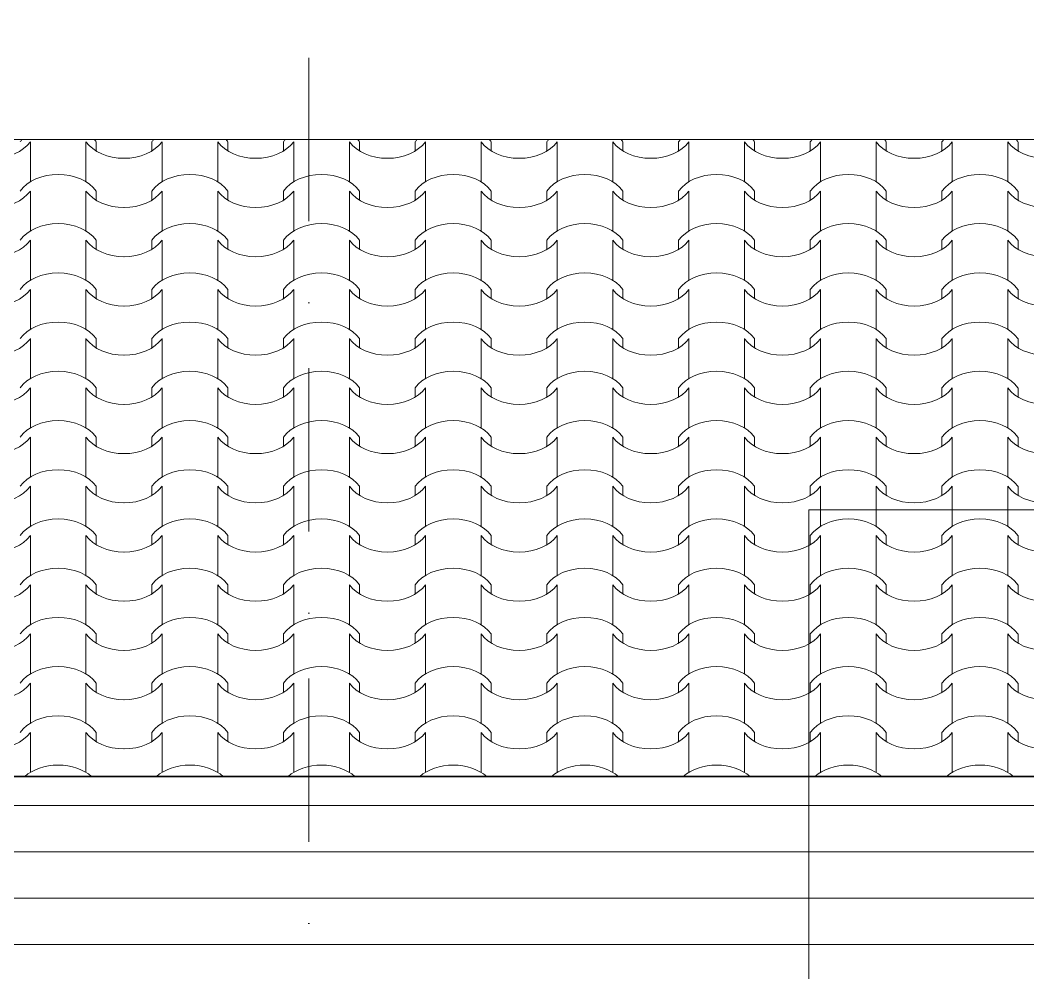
# Model space of a CAD drawing. Header units: millimetres. Extents: x -6000 to 12300, y -11438 to 14364.
# Drawn here: x 3396 to 5573, y 2239 to 4297 of the extents above; entities that cross this region are included whole.
import ezdxf

# ---------------------------------------------------------------- set-up
doc = ezdxf.new("R2010")
doc.units = ezdxf.units.MM
doc.header["$MEASUREMENT"] = 0
doc.linetypes.add('Dot & Dashed', pattern=[670.277762, 352.777767, -176.388884, 0, -141.111112])
for name, color, linetype in [('Marker - Section', 7, 'Continuous'), ('Shell - Roof', 7, 'Continuous'), ('Structural - Bearing', 7, 'Continuous')]:
    doc.layers.add(name, color=color, linetype=linetype)
for name, color, linetype, lineweight, true_color in [('Marker - Section_Pen_No__85', 7, 'Continuous', 20, 0x80c2ff), ('Shell - Roof_Pen_No__172', 7, 'Continuous', 13, 0xbf8080), ('Shell - Roof_Pen_No__92', 7, 'Continuous', 13, 0xbf8080), ('Structural - Bearing_Pen_No__89', 7, 'Continuous', 20, 0x71cebe)]:
    doc.layers.add(name, color=color, linetype=linetype, lineweight=lineweight, true_color=true_color)
doc.layers.add('Shell - Roof_Pen_No__32', color=15, linetype='Continuous', lineweight=35)

# ---------------------------------------------------------------- blocks, each defined once
blk = doc.blocks.new('Slab_1_5', base_point=(5100, -111.4))
at = {"layer": 'Structural - Bearing_Pen_No__89', "linetype": 'Continuous', "flags": 128}
blk.add_lwpolyline([(5100, -111.4), (5100, 3238.6), (11500, 3238.6), (11500, -3761.4), (2000, -3761.4), (2000, -111.4)], close=True, dxfattribs=at)
blk = doc.blocks.new('*X6')
at = {"layer": 'Shell - Roof_Pen_No__92', "linetype": 'Continuous'}
for p, q in [((3418.4, 3990.8), (3418.4, 4033.9)), ((3538.6, 3990.8), (3538.6, 4033.9)), ((3560.6, 4014.1), (3560.6, 4033.9)), ((3680.8, 4014.1), (3680.8, 4033.9)), ((3702.8, 3990.8), (3702.8, 4033.9)), ((3823.1, 3990.8), (3823.1, 4033.9)), ((3845.1, 4014.1), (3845.1, 4033.9)), ((3965.3, 4014.1), (3965.3, 4033.9)), ((3987.3, 3990.8), (3987.3, 4033.9)), ((4107.6, 3990.8), (4107.6, 4033.9)), ((4129.6, 4014.1), (4129.6, 4033.9)), ((4249.8, 4014.1), (4249.8, 4033.9)), ((4271.8, 3990.8), (4271.8, 4033.9)), ((4392, 3990.8), (4392, 4033.9)), ((4414, 4014.1), (4414, 4033.9)), ((4534.3, 4014.1), (4534.3, 4033.9)), ((4556.3, 3990.8), (4556.3, 4033.9)), ((4676.5, 3990.8), (4676.5, 4033.9)), ((4698.5, 4014.1), (4698.5, 4033.9)), ((4818.8, 4014.1), (4818.8, 4033.9)), ((4840.8, 3990.8), (4840.8, 4033.9)), ((4961, 3990.8), (4961, 4033.9)), ((4983, 4014.1), (4983, 4033.9)), ((5103.2, 4014.1), (5103.2, 4033.9)), ((5125.2, 3990.8), (5125.2, 4033.9)), ((5245.5, 3990.8), (5245.5, 4033.9)), ((5267.5, 4014.1), (5267.5, 4033.9)), ((5387.7, 4014.1), (5387.7, 4033.9)), ((5409.7, 3990.8), (5409.7, 4033.9)), ((5530, 3990.8), (5530, 4033.9)), ((5552, 4014.1), (5552, 4033.9)), ((3418.4, 3947.7), (3418.4, 3990.8)), ((3538.6, 3947.7), (3538.6, 3990.8)), ((3702.8, 3947.7), (3702.8, 3990.8)), ((3823.1, 3947.7), (3823.1, 3990.8)), ((3987.3, 3947.7), (3987.3, 3990.8)), ((4107.6, 3947.7), (4107.6, 3990.8)), ((4271.8, 3947.7), (4271.8, 3990.8)), ((4392, 3947.7), (4392, 3990.8)), ((4556.3, 3947.7), (4556.3, 3990.8)), ((4676.5, 3947.7), (4676.5, 3990.8)), ((4840.8, 3947.7), (4840.8, 3990.8)), ((4961, 3947.7), (4961, 3990.8)), ((5125.2, 3947.7), (5125.2, 3990.8)), ((5245.5, 3947.7), (5245.5, 3990.8)), ((5409.7, 3947.7), (5409.7, 3990.8)), ((5530, 3947.7), (5530, 3990.8)), ((3418.4, 3884.5), (3418.4, 3927.6)), ((3538.6, 3884.5), (3538.6, 3927.6)), ((3560.6, 3907.8), (3560.6, 3927.6)), ((3680.8, 3907.8), (3680.8, 3927.6)), ((3702.8, 3884.5), (3702.8, 3927.6)), ((3823.1, 3884.5), (3823.1, 3927.6)), ((3845.1, 3907.8), (3845.1, 3927.6)), ((3965.3, 3907.8), (3965.3, 3927.6)), ((3987.3, 3884.5), (3987.3, 3927.6)), ((4107.6, 3884.5), (4107.6, 3927.6)), ((4129.6, 3907.8), (4129.6, 3927.6)), ((4249.8, 3907.8), (4249.8, 3927.6)), ((4271.8, 3884.5), (4271.8, 3927.6)), ((4392, 3884.5), (4392, 3927.6)), ((4414, 3907.8), (4414, 3927.6)), ((4534.3, 3907.8), (4534.3, 3927.6)), ((4556.3, 3884.5), (4556.3, 3927.6)), ((4676.5, 3884.5), (4676.5, 3927.6)), ((4698.5, 3907.8), (4698.5, 3927.6)), ((4818.8, 3907.8), (4818.8, 3927.6)), ((4840.8, 3884.5), (4840.8, 3927.6)), ((4961, 3884.5), (4961, 3927.6)), ((4983, 3907.8), (4983, 3927.6)), ((5103.2, 3907.8), (5103.2, 3927.6)), ((5125.2, 3884.5), (5125.2, 3927.6)), ((5245.5, 3884.5), (5245.5, 3927.6)), ((5267.5, 3907.8), (5267.5, 3927.6)), ((5387.7, 3907.8), (5387.7, 3927.6)), ((5409.7, 3884.5), (5409.7, 3927.6)), ((5530, 3884.5), (5530, 3927.6)), ((5552, 3907.8), (5552, 3927.6)), ((3418.4, 3841.4), (3418.4, 3884.5)), ((3538.6, 3841.4), (3538.6, 3884.5)), ((3702.8, 3841.4), (3702.8, 3884.5)), ((3823.1, 3841.4), (3823.1, 3884.5)), ((3987.3, 3841.4), (3987.3, 3884.5)), ((4107.6, 3841.4), (4107.6, 3884.5)), ((4271.8, 3841.4), (4271.8, 3884.5)), ((4392, 3841.4), (4392, 3884.5)), ((4556.3, 3841.4), (4556.3, 3884.5)), ((4676.5, 3841.4), (4676.5, 3884.5)), ((4840.8, 3841.4), (4840.8, 3884.5)), ((4961, 3841.4), (4961, 3884.5)), ((5125.2, 3841.4), (5125.2, 3884.5)), ((5245.5, 3841.4), (5245.5, 3884.5)), ((5409.7, 3841.4), (5409.7, 3884.5)), ((5530, 3841.4), (5530, 3884.5)), ((3418.4, 3778.2), (3418.4, 3821.3)), ((3538.6, 3778.2), (3538.6, 3821.3)), ((3560.6, 3801.5), (3560.6, 3821.3)), ((3680.8, 3801.5), (3680.8, 3821.3)), ((3702.8, 3778.2), (3702.8, 3821.3)), ((3823.1, 3778.2), (3823.1, 3821.3)), ((3845.1, 3801.5), (3845.1, 3821.3)), ((3965.3, 3801.5), (3965.3, 3821.3)), ((3987.3, 3778.2), (3987.3, 3821.3)), ((4107.6, 3778.2), (4107.6, 3821.3)), ((4129.6, 3801.5), (4129.6, 3821.3)), ((4249.8, 3801.5), (4249.8, 3821.3)), ((4271.8, 3778.2), (4271.8, 3821.3)), ((4392, 3778.2), (4392, 3821.3)), ((4414, 3801.5), (4414, 3821.3)), ((4534.3, 3801.5), (4534.3, 3821.3)), ((4556.3, 3778.2), (4556.3, 3821.3)), ((4676.5, 3778.2), (4676.5, 3821.3)), ((4698.5, 3801.5), (4698.5, 3821.3)), ((4818.8, 3801.5), (4818.8, 3821.3)), ((4840.8, 3778.2), (4840.8, 3821.3)), ((4961, 3778.2), (4961, 3821.3)), ((4983, 3801.5), (4983, 3821.3)), ((5103.2, 3801.5), (5103.2, 3821.3)), ((5125.2, 3778.2), (5125.2, 3821.3)), ((5245.5, 3778.2), (5245.5, 3821.3)), ((5267.5, 3801.5), (5267.5, 3821.3)), ((5387.7, 3801.5), (5387.7, 3821.3)), ((5409.7, 3778.2), (5409.7, 3821.3)), ((5530, 3778.2), (5530, 3821.3)), ((5552, 3801.5), (5552, 3821.3)), ((3418.4, 3735.1), (3418.4, 3778.2)), ((3538.6, 3735.1), (3538.6, 3778.2)), ((3702.8, 3735.1), (3702.8, 3778.2)), ((3823.1, 3735.1), (3823.1, 3778.2)), ((3987.3, 3735.1), (3987.3, 3778.2)), ((4107.6, 3735.1), (4107.6, 3778.2)), ((4271.8, 3735.1), (4271.8, 3778.2)), ((4392, 3735.1), (4392, 3778.2)), ((4556.3, 3735.1), (4556.3, 3778.2)), ((4676.5, 3735.1), (4676.5, 3778.2)), ((4840.8, 3735.1), (4840.8, 3778.2)), ((4961, 3735.1), (4961, 3778.2)), ((5125.2, 3735.1), (5125.2, 3778.2)), ((5245.5, 3735.1), (5245.5, 3778.2)), ((5409.7, 3735.1), (5409.7, 3778.2)), ((5530, 3735.1), (5530, 3778.2)), ((3418.4, 3671.9), (3418.4, 3715)), ((3538.6, 3671.9), (3538.6, 3715)), ((3560.6, 3695.2), (3560.6, 3715)), ((3680.8, 3695.2), (3680.8, 3715)), ((3702.8, 3671.9), (3702.8, 3715)), ((3823.1, 3671.9), (3823.1, 3715)), ((3845.1, 3695.2), (3845.1, 3715)), ((3965.3, 3695.2), (3965.3, 3715)), ((3987.3, 3671.9), (3987.3, 3715)), ((4107.6, 3671.9), (4107.6, 3715)), ((4129.6, 3695.2), (4129.6, 3715)), ((4249.8, 3695.2), (4249.8, 3715)), ((4271.8, 3671.9), (4271.8, 3715)), ((4392, 3671.9), (4392, 3715)), ((4414, 3695.2), (4414, 3715)), ((4534.3, 3695.2), (4534.3, 3715)), ((4556.3, 3671.9), (4556.3, 3715)), ((4676.5, 3671.9), (4676.5, 3715)), ((4698.5, 3695.2), (4698.5, 3715)), ((4818.8, 3695.2), (4818.8, 3715)), ((4840.8, 3671.9), (4840.8, 3715)), ((4961, 3671.9), (4961, 3715)), ((4983, 3695.2), (4983, 3715)), ((5103.2, 3695.2), (5103.2, 3715)), ((5125.2, 3671.9), (5125.2, 3715)), ((5245.5, 3671.9), (5245.5, 3715)), ((5267.5, 3695.2), (5267.5, 3715)), ((5387.7, 3695.2), (5387.7, 3715)), ((5409.7, 3671.9), (5409.7, 3715)), ((5530, 3671.9), (5530, 3715)), ((5552, 3695.2), (5552, 3715)), ((3418.4, 3628.7), (3418.4, 3671.9)), ((3538.6, 3628.7), (3538.6, 3671.9)), ((3702.8, 3628.7), (3702.8, 3671.9)), ((3823.1, 3628.7), (3823.1, 3671.9)), ((3987.3, 3628.7), (3987.3, 3671.9)), ((4107.6, 3628.7), (4107.6, 3671.9)), ((4271.8, 3628.7), (4271.8, 3671.9)), ((4392, 3628.7), (4392, 3671.9)), ((4556.3, 3628.7), (4556.3, 3671.9)), ((4676.5, 3628.7), (4676.5, 3671.9)), ((4840.8, 3628.7), (4840.8, 3671.9)), ((4961, 3628.7), (4961, 3671.9)), ((5125.2, 3628.7), (5125.2, 3671.9)), ((5245.5, 3628.7), (5245.5, 3671.9)), ((5409.7, 3628.7), (5409.7, 3671.9)), ((5530, 3628.7), (5530, 3671.9)), ((3418.4, 3565.6), (3418.4, 3608.7)), ((3538.6, 3565.6), (3538.6, 3608.7)), ((3560.6, 3588.8), (3560.6, 3608.7)), ((3680.8, 3588.8), (3680.8, 3608.7)), ((3702.8, 3565.6), (3702.8, 3608.7)), ((3823.1, 3565.6), (3823.1, 3608.7)), ((3845.1, 3588.8), (3845.1, 3608.7)), ((3965.3, 3588.8), (3965.3, 3608.7)), ((3987.3, 3565.6), (3987.3, 3608.7)), ((4107.6, 3565.6), (4107.6, 3608.7)), ((4129.6, 3588.8), (4129.6, 3608.7)), ((4249.8, 3588.8), (4249.8, 3608.7)), ((4271.8, 3565.6), (4271.8, 3608.7)), ((4392, 3565.6), (4392, 3608.7)), ((4414, 3588.8), (4414, 3608.7)), ((4534.3, 3588.8), (4534.3, 3608.7)), ((4556.3, 3565.6), (4556.3, 3608.7)), ((4676.5, 3565.6), (4676.5, 3608.7)), ((4698.5, 3588.8), (4698.5, 3608.7)), ((4818.8, 3588.8), (4818.8, 3608.7)), ((4840.8, 3565.6), (4840.8, 3608.7)), ((4961, 3565.6), (4961, 3608.7)), ((4983, 3588.8), (4983, 3608.7)), ((5103.2, 3588.8), (5103.2, 3608.7)), ((5125.2, 3565.6), (5125.2, 3608.7)), ((5245.5, 3565.6), (5245.5, 3608.7)), ((5267.5, 3588.8), (5267.5, 3608.7)), ((5387.7, 3588.8), (5387.7, 3608.7)), ((5409.7, 3565.6), (5409.7, 3608.7)), ((5530, 3565.6), (5530, 3608.7)), ((5552, 3588.8), (5552, 3608.7)), ((3418.4, 3522.4), (3418.4, 3565.6)), ((3538.6, 3522.4), (3538.6, 3565.6)), ((3702.8, 3522.4), (3702.8, 3565.6)), ((3823.1, 3522.4), (3823.1, 3565.6)), ((3987.3, 3522.4), (3987.3, 3565.6)), ((4107.6, 3522.4), (4107.6, 3565.6)), ((4271.8, 3522.4), (4271.8, 3565.6)), ((4392, 3522.4), (4392, 3565.6)), ((4556.3, 3522.4), (4556.3, 3565.6)), ((4676.5, 3522.4), (4676.5, 3565.6)), ((4840.8, 3522.4), (4840.8, 3565.6)), ((4961, 3522.4), (4961, 3565.6)), ((5125.2, 3522.4), (5125.2, 3565.6)), ((5245.5, 3522.4), (5245.5, 3565.6)), ((5409.7, 3522.4), (5409.7, 3565.6)), ((5530, 3522.4), (5530, 3565.6)), ((3418.4, 3459.3), (3418.4, 3502.4)), ((3538.6, 3459.3), (3538.6, 3502.4)), ((3560.6, 3482.5), (3560.6, 3502.4)), ((3680.8, 3482.5), (3680.8, 3502.4)), ((3702.8, 3459.3), (3702.8, 3502.4)), ((3823.1, 3459.3), (3823.1, 3502.4)), ((3845.1, 3482.5), (3845.1, 3502.4)), ((3965.3, 3482.5), (3965.3, 3502.4)), ((3987.3, 3459.3), (3987.3, 3502.4)), ((4107.6, 3459.3), (4107.6, 3502.4)), ((4129.6, 3482.5), (4129.6, 3502.4)), ((4249.8, 3482.5), (4249.8, 3502.4)), ((4271.8, 3459.3), (4271.8, 3502.4)), ((4392, 3459.3), (4392, 3502.4)), ((4414, 3482.5), (4414, 3502.4)), ((4534.3, 3482.5), (4534.3, 3502.4)), ((4556.3, 3459.3), (4556.3, 3502.4)), ((4676.5, 3459.3), (4676.5, 3502.4)), ((4698.5, 3482.5), (4698.5, 3502.4)), ((4818.8, 3482.5), (4818.8, 3502.4)), ((4840.8, 3459.3), (4840.8, 3502.4)), ((4961, 3459.3), (4961, 3502.4)), ((4983, 3482.5), (4983, 3502.4)), ((5103.2, 3482.5), (5103.2, 3502.4)), ((5125.2, 3459.3), (5125.2, 3502.4)), ((5245.5, 3459.3), (5245.5, 3502.4)), ((5267.5, 3482.5), (5267.5, 3502.4)), ((5387.7, 3482.5), (5387.7, 3502.4)), ((5409.7, 3459.3), (5409.7, 3502.4)), ((5530, 3459.3), (5530, 3502.4)), ((5552, 3482.5), (5552, 3502.4)), ((3418.4, 3416.1), (3418.4, 3459.3)), ((3538.6, 3416.1), (3538.6, 3459.3)), ((3702.8, 3416.1), (3702.8, 3459.3)), ((3823.1, 3416.1), (3823.1, 3459.3)), ((3987.3, 3416.1), (3987.3, 3459.3)), ((4107.6, 3416.1), (4107.6, 3459.3)), ((4271.8, 3416.1), (4271.8, 3459.3)), ((4392, 3416.1), (4392, 3459.3)), ((4556.3, 3416.1), (4556.3, 3459.3)), ((4676.5, 3416.1), (4676.5, 3459.3)), ((4840.8, 3416.1), (4840.8, 3459.3)), ((4961, 3416.1), (4961, 3459.3)), ((5125.2, 3416.1), (5125.2, 3459.3)), ((5245.5, 3416.1), (5245.5, 3459.3)), ((5409.7, 3416.1), (5409.7, 3459.3)), ((5530, 3416.1), (5530, 3459.3)), ((3418.4, 3352.9), (3418.4, 3396.1)), ((3538.6, 3352.9), (3538.6, 3396.1)), ((3560.6, 3376.2), (3560.6, 3396.1)), ((3680.8, 3376.2), (3680.8, 3396.1)), ((3702.8, 3352.9), (3702.8, 3396.1)), ((3823.1, 3352.9), (3823.1, 3396.1)), ((3845.1, 3376.2), (3845.1, 3396.1)), ((3965.3, 3376.2), (3965.3, 3396.1)), ((3987.3, 3352.9), (3987.3, 3396.1)), ((4107.6, 3352.9), (4107.6, 3396.1)), ((4129.6, 3376.2), (4129.6, 3396.1)), ((4249.8, 3376.2), (4249.8, 3396.1)), ((4271.8, 3352.9), (4271.8, 3396.1)), ((4392, 3352.9), (4392, 3396.1)), ((4414, 3376.2), (4414, 3396.1)), ((4534.3, 3376.2), (4534.3, 3396.1)), ((4556.3, 3352.9), (4556.3, 3396.1)), ((4676.5, 3352.9), (4676.5, 3396.1)), ((4698.5, 3376.2), (4698.5, 3396.1)), ((4818.8, 3376.2), (4818.8, 3396.1)), ((4840.8, 3352.9), (4840.8, 3396.1)), ((4961, 3352.9), (4961, 3396.1)), ((4983, 3376.2), (4983, 3396.1)), ((5103.2, 3376.2), (5103.2, 3396.1)), ((5125.2, 3352.9), (5125.2, 3396.1)), ((5245.5, 3352.9), (5245.5, 3396.1)), ((5267.5, 3376.2), (5267.5, 3396.1)), ((5387.7, 3376.2), (5387.7, 3396.1)), ((5409.7, 3352.9), (5409.7, 3396.1)), ((5530, 3352.9), (5530, 3396.1)), ((5552, 3376.2), (5552, 3396.1)), ((3418.4, 3309.8), (3418.4, 3352.9)), ((3538.6, 3309.8), (3538.6, 3352.9)), ((3702.8, 3309.8), (3702.8, 3352.9)), ((3823.1, 3309.8), (3823.1, 3352.9)), ((3987.3, 3309.8), (3987.3, 3352.9)), ((4107.6, 3309.8), (4107.6, 3352.9)), ((4271.8, 3309.8), (4271.8, 3352.9)), ((4392, 3309.8), (4392, 3352.9)), ((4556.3, 3309.8), (4556.3, 3352.9)), ((4676.5, 3309.8), (4676.5, 3352.9)), ((4840.8, 3309.8), (4840.8, 3352.9)), ((4961, 3309.8), (4961, 3352.9)), ((5125.2, 3309.8), (5125.2, 3352.9)), ((5245.5, 3309.8), (5245.5, 3352.9)), ((5409.7, 3309.8), (5409.7, 3352.9)), ((5530, 3309.8), (5530, 3352.9)), ((3418.4, 3246.6), (3418.4, 3289.8)), ((3538.6, 3246.6), (3538.6, 3289.8)), ((3560.6, 3269.9), (3560.6, 3289.8)), ((3680.8, 3269.9), (3680.8, 3289.8)), ((3702.8, 3246.6), (3702.8, 3289.8)), ((3823.1, 3246.6), (3823.1, 3289.8)), ((3845.1, 3269.9), (3845.1, 3289.8)), ((3965.3, 3269.9), (3965.3, 3289.8)), ((3987.3, 3246.6), (3987.3, 3289.8)), ((4107.6, 3246.6), (4107.6, 3289.8)), ((4129.6, 3269.9), (4129.6, 3289.8)), ((4249.8, 3269.9), (4249.8, 3289.8)), ((4271.8, 3246.6), (4271.8, 3289.8)), ((4392, 3246.6), (4392, 3289.8)), ((4414, 3269.9), (4414, 3289.8)), ((4534.3, 3269.9), (4534.3, 3289.8)), ((4556.3, 3246.6), (4556.3, 3289.8)), ((4676.5, 3246.6), (4676.5, 3289.8)), ((4698.5, 3269.9), (4698.5, 3289.8)), ((4818.8, 3269.9), (4818.8, 3289.8)), ((4840.8, 3246.6), (4840.8, 3289.8)), ((4961, 3246.6), (4961, 3289.8)), ((4983, 3269.9), (4983, 3289.8)), ((5103.2, 3269.9), (5103.2, 3289.8)), ((5125.2, 3246.6), (5125.2, 3289.8)), ((5245.5, 3246.6), (5245.5, 3289.8)), ((5267.5, 3269.9), (5267.5, 3289.8)), ((5387.7, 3269.9), (5387.7, 3289.8)), ((5409.7, 3246.6), (5409.7, 3289.8)), ((5530, 3246.6), (5530, 3289.8)), ((5552, 3269.9), (5552, 3289.8)), ((3418.4, 3203.5), (3418.4, 3246.6)), ((3538.6, 3203.5), (3538.6, 3246.6)), ((3702.8, 3203.5), (3702.8, 3246.6)), ((3823.1, 3203.5), (3823.1, 3246.6)), ((3987.3, 3203.5), (3987.3, 3246.6)), ((4107.6, 3203.5), (4107.6, 3246.6)), ((4271.8, 3203.5), (4271.8, 3246.6)), ((4392, 3203.5), (4392, 3246.6)), ((4556.3, 3203.5), (4556.3, 3246.6)), ((4676.5, 3203.5), (4676.5, 3246.6)), ((4840.8, 3203.5), (4840.8, 3246.6)), ((4961, 3203.5), (4961, 3246.6)), ((5125.2, 3203.5), (5125.2, 3246.6)), ((5245.5, 3203.5), (5245.5, 3246.6)), ((5409.7, 3203.5), (5409.7, 3246.6)), ((5530, 3203.5), (5530, 3246.6)), ((3418.4, 3140.3), (3418.4, 3183.5)), ((3538.6, 3140.3), (3538.6, 3183.5)), ((3560.6, 3163.6), (3560.6, 3183.5)), ((3680.8, 3163.6), (3680.8, 3183.5)), ((3702.8, 3140.3), (3702.8, 3183.5)), ((3823.1, 3140.3), (3823.1, 3183.5)), ((3845.1, 3163.6), (3845.1, 3183.5)), ((3965.3, 3163.6), (3965.3, 3183.5)), ((3987.3, 3140.3), (3987.3, 3183.5)), ((4107.6, 3140.3), (4107.6, 3183.5)), ((4129.6, 3163.6), (4129.6, 3183.5)), ((4249.8, 3163.6), (4249.8, 3183.5)), ((4271.8, 3140.3), (4271.8, 3183.5)), ((4392, 3140.3), (4392, 3183.5)), ((4414, 3163.6), (4414, 3183.5)), ((4534.3, 3163.6), (4534.3, 3183.5)), ((4556.3, 3140.3), (4556.3, 3183.5)), ((4676.5, 3140.3), (4676.5, 3183.5)), ((4698.5, 3163.6), (4698.5, 3183.5)), ((4818.8, 3163.6), (4818.8, 3183.5)), ((4840.8, 3140.3), (4840.8, 3183.5)), ((4961, 3140.3), (4961, 3183.5)), ((4983, 3163.6), (4983, 3183.5)), ((5103.2, 3163.6), (5103.2, 3183.5)), ((5125.2, 3140.3), (5125.2, 3183.5)), ((5245.5, 3140.3), (5245.5, 3183.5)), ((5267.5, 3163.6), (5267.5, 3183.5)), ((5387.7, 3163.6), (5387.7, 3183.5)), ((5409.7, 3140.3), (5409.7, 3183.5)), ((5530, 3140.3), (5530, 3183.5)), ((5552, 3163.6), (5552, 3183.5)), ((3418.4, 3097.2), (3418.4, 3140.3)), ((3538.6, 3097.2), (3538.6, 3140.3)), ((3702.8, 3097.2), (3702.8, 3140.3)), ((3823.1, 3097.2), (3823.1, 3140.3)), ((3987.3, 3097.2), (3987.3, 3140.3)), ((4107.6, 3097.2), (4107.6, 3140.3)), ((4271.8, 3097.2), (4271.8, 3140.3)), ((4392, 3097.2), (4392, 3140.3)), ((4556.3, 3097.2), (4556.3, 3140.3)), ((4676.5, 3097.2), (4676.5, 3140.3)), ((4840.8, 3097.2), (4840.8, 3140.3)), ((4961, 3097.2), (4961, 3140.3)), ((5125.2, 3097.2), (5125.2, 3140.3)), ((5245.5, 3097.2), (5245.5, 3140.3)), ((5409.7, 3097.2), (5409.7, 3140.3)), ((5530, 3097.2), (5530, 3140.3)), ((3418.4, 3034), (3418.4, 3077.1)), ((3538.6, 3034), (3538.6, 3077.1)), ((3560.6, 3057.3), (3560.6, 3077.1)), ((3680.8, 3057.3), (3680.8, 3077.1)), ((3702.8, 3034), (3702.8, 3077.1)), ((3823.1, 3034), (3823.1, 3077.1)), ((3845.1, 3057.3), (3845.1, 3077.1)), ((3965.3, 3057.3), (3965.3, 3077.1)), ((3987.3, 3034), (3987.3, 3077.1)), ((4107.6, 3034), (4107.6, 3077.1)), ((4129.6, 3057.3), (4129.6, 3077.1)), ((4249.8, 3057.3), (4249.8, 3077.1)), ((4271.8, 3034), (4271.8, 3077.1)), ((4392, 3034), (4392, 3077.1)), ((4414, 3057.3), (4414, 3077.1)), ((4534.3, 3057.3), (4534.3, 3077.1)), ((4556.3, 3034), (4556.3, 3077.1)), ((4676.5, 3034), (4676.5, 3077.1)), ((4698.5, 3057.3), (4698.5, 3077.1)), ((4818.8, 3057.3), (4818.8, 3077.1)), ((4840.8, 3034), (4840.8, 3077.1)), ((4961, 3034), (4961, 3077.1)), ((4983, 3057.3), (4983, 3077.1)), ((5103.2, 3057.3), (5103.2, 3077.1)), ((5125.2, 3034), (5125.2, 3077.1)), ((5245.5, 3034), (5245.5, 3077.1)), ((5267.5, 3057.3), (5267.5, 3077.1)), ((5387.7, 3057.3), (5387.7, 3077.1)), ((5409.7, 3034), (5409.7, 3077.1)), ((5530, 3034), (5530, 3077.1)), ((5552, 3057.3), (5552, 3077.1)), ((3418.4, 2990.9), (3418.4, 3034)), ((3538.6, 2990.9), (3538.6, 3034)), ((3702.8, 2990.9), (3702.8, 3034)), ((3823.1, 2990.9), (3823.1, 3034)), ((3987.3, 2990.9), (3987.3, 3034)), ((4107.6, 2990.9), (4107.6, 3034)), ((4271.8, 2990.9), (4271.8, 3034)), ((4392, 2990.9), (4392, 3034)), ((4556.3, 2990.9), (4556.3, 3034)), ((4676.5, 2990.9), (4676.5, 3034)), ((4840.8, 2990.9), (4840.8, 3034)), ((4961, 2990.9), (4961, 3034)), ((5125.2, 2990.9), (5125.2, 3034)), ((5245.5, 2990.9), (5245.5, 3034)), ((5409.7, 2990.9), (5409.7, 3034)), ((5530, 2990.9), (5530, 3034)), ((3418.4, 2927.7), (3418.4, 2970.8)), ((3538.6, 2927.7), (3538.6, 2970.8)), ((3560.6, 2951), (3560.6, 2970.8)), ((3680.8, 2951), (3680.8, 2970.8)), ((3702.8, 2927.7), (3702.8, 2970.8)), ((3823.1, 2927.7), (3823.1, 2970.8)), ((3845.1, 2951), (3845.1, 2970.8)), ((3965.3, 2951), (3965.3, 2970.8)), ((3987.3, 2927.7), (3987.3, 2970.8)), ((4107.6, 2927.7), (4107.6, 2970.8)), ((4129.6, 2951), (4129.6, 2970.8)), ((4249.8, 2951), (4249.8, 2970.8)), ((4271.8, 2927.7), (4271.8, 2970.8)), ((4392, 2927.7), (4392, 2970.8)), ((4414, 2951), (4414, 2970.8)), ((4534.3, 2951), (4534.3, 2970.8)), ((4556.3, 2927.7), (4556.3, 2970.8)), ((4676.5, 2927.7), (4676.5, 2970.8)), ((4698.5, 2951), (4698.5, 2970.8)), ((4818.8, 2951), (4818.8, 2970.8)), ((4840.8, 2927.7), (4840.8, 2970.8)), ((4961, 2927.7), (4961, 2970.8)), ((4983, 2951), (4983, 2970.8)), ((5103.2, 2951), (5103.2, 2970.8)), ((5125.2, 2927.7), (5125.2, 2970.8)), ((5245.5, 2927.7), (5245.5, 2970.8)), ((5267.5, 2951), (5267.5, 2970.8)), ((5387.7, 2951), (5387.7, 2970.8)), ((5409.7, 2927.7), (5409.7, 2970.8)), ((5530, 2927.7), (5530, 2970.8)), ((5552, 2951), (5552, 2970.8)), ((3418.4, 2884.6), (3418.4, 2927.7)), ((3538.6, 2884.6), (3538.6, 2927.7)), ((3702.8, 2884.6), (3702.8, 2927.7)), ((3823.1, 2884.6), (3823.1, 2927.7)), ((3987.3, 2884.6), (3987.3, 2927.7)), ((4107.6, 2884.6), (4107.6, 2927.7)), ((4271.8, 2884.6), (4271.8, 2927.7)), ((4392, 2884.6), (4392, 2927.7)), ((4556.3, 2884.6), (4556.3, 2927.7)), ((4676.5, 2884.6), (4676.5, 2927.7)), ((4840.8, 2884.6), (4840.8, 2927.7)), ((4961, 2884.6), (4961, 2927.7)), ((5125.2, 2884.6), (5125.2, 2927.7)), ((5245.5, 2884.6), (5245.5, 2927.7)), ((5409.7, 2884.6), (5409.7, 2927.7)), ((5530, 2884.6), (5530, 2927.7)), ((3418.4, 2821.4), (3418.4, 2864.5)), ((3538.6, 2821.4), (3538.6, 2864.5)), ((3560.6, 2844.7), (3560.6, 2864.5)), ((3680.8, 2844.7), (3680.8, 2864.5)), ((3702.8, 2821.4), (3702.8, 2864.5)), ((3823.1, 2821.4), (3823.1, 2864.5)), ((3845.1, 2844.7), (3845.1, 2864.5)), ((3965.3, 2844.7), (3965.3, 2864.5)), ((3987.3, 2821.4), (3987.3, 2864.5)), ((4107.6, 2821.4), (4107.6, 2864.5)), ((4129.6, 2844.7), (4129.6, 2864.5)), ((4249.8, 2844.7), (4249.8, 2864.5)), ((4271.8, 2821.4), (4271.8, 2864.5)), ((4392, 2821.4), (4392, 2864.5)), ((4414, 2844.7), (4414, 2864.5)), ((4534.3, 2844.7), (4534.3, 2864.5)), ((4556.3, 2821.4), (4556.3, 2864.5)), ((4676.5, 2821.4), (4676.5, 2864.5)), ((4698.5, 2844.7), (4698.5, 2864.5)), ((4818.8, 2844.7), (4818.8, 2864.5)), ((4840.8, 2821.4), (4840.8, 2864.5)), ((4961, 2821.4), (4961, 2864.5)), ((4983, 2844.7), (4983, 2864.5)), ((5103.2, 2844.7), (5103.2, 2864.5)), ((5125.2, 2821.4), (5125.2, 2864.5)), ((5245.5, 2821.4), (5245.5, 2864.5)), ((5267.5, 2844.7), (5267.5, 2864.5)), ((5387.7, 2844.7), (5387.7, 2864.5)), ((5409.7, 2821.4), (5409.7, 2864.5)), ((5530, 2821.4), (5530, 2864.5)), ((5552, 2844.7), (5552, 2864.5)), ((3418.4, 2778.3), (3418.4, 2821.4)), ((3538.6, 2778.3), (3538.6, 2821.4)), ((3702.8, 2778.3), (3702.8, 2821.4)), ((3823.1, 2778.3), (3823.1, 2821.4)), ((3987.3, 2778.3), (3987.3, 2821.4)), ((4107.6, 2778.3), (4107.6, 2821.4)), ((4271.8, 2778.3), (4271.8, 2821.4)), ((4392, 2778.3), (4392, 2821.4)), ((4556.3, 2778.3), (4556.3, 2821.4)), ((4676.5, 2778.3), (4676.5, 2821.4)), ((4840.8, 2778.3), (4840.8, 2821.4)), ((4961, 2778.3), (4961, 2821.4)), ((5125.2, 2778.3), (5125.2, 2821.4)), ((5245.5, 2778.3), (5245.5, 2821.4)), ((5409.7, 2778.3), (5409.7, 2821.4)), ((5530, 2778.3), (5530, 2821.4)), ((3418.4, 2715.1), (3418.4, 2758.2)), ((3538.6, 2715.1), (3538.6, 2758.2)), ((3560.6, 2738.4), (3560.6, 2758.2)), ((3680.8, 2738.4), (3680.8, 2758.2)), ((3702.8, 2715.1), (3702.8, 2758.2)), ((3823.1, 2715.1), (3823.1, 2758.2)), ((3845.1, 2738.4), (3845.1, 2758.2)), ((3965.3, 2738.4), (3965.3, 2758.2)), ((3987.3, 2715.1), (3987.3, 2758.2)), ((4107.6, 2715.1), (4107.6, 2758.2)), ((4129.6, 2738.4), (4129.6, 2758.2)), ((4249.8, 2738.4), (4249.8, 2758.2)), ((4271.8, 2715.1), (4271.8, 2758.2)), ((4392, 2715.1), (4392, 2758.2)), ((4414, 2738.4), (4414, 2758.2)), ((4534.3, 2738.4), (4534.3, 2758.2)), ((4556.3, 2715.1), (4556.3, 2758.2)), ((4676.5, 2715.1), (4676.5, 2758.2)), ((4698.5, 2738.4), (4698.5, 2758.2)), ((4818.8, 2738.4), (4818.8, 2758.2)), ((4840.8, 2715.1), (4840.8, 2758.2)), ((4961, 2715.1), (4961, 2758.2)), ((4983, 2738.4), (4983, 2758.2)), ((5103.2, 2738.4), (5103.2, 2758.2)), ((5125.2, 2715.1), (5125.2, 2758.2)), ((5245.5, 2715.1), (5245.5, 2758.2)), ((5267.5, 2738.4), (5267.5, 2758.2)), ((5387.7, 2738.4), (5387.7, 2758.2)), ((5409.7, 2715.1), (5409.7, 2758.2)), ((5530, 2715.1), (5530, 2758.2)), ((5552, 2738.4), (5552, 2758.2)), ((3418.4, 2672), (3418.4, 2715.1)), ((3538.6, 2672), (3538.6, 2715.1)), ((3702.8, 2672), (3702.8, 2715.1)), ((3823.1, 2672), (3823.1, 2715.1)), ((3987.3, 2672), (3987.3, 2715.1)), ((4107.6, 2672), (4107.6, 2715.1)), ((4271.8, 2672), (4271.8, 2715.1)), ((4392, 2672), (4392, 2715.1)), ((4556.3, 2672), (4556.3, 2715.1)), ((4676.5, 2672), (4676.5, 2715.1)), ((4840.8, 2672), (4840.8, 2715.1)), ((4961, 2672), (4961, 2715.1)), ((5125.2, 2672), (5125.2, 2715.1)), ((5245.5, 2672), (5245.5, 2715.1)), ((5409.7, 2672), (5409.7, 2715.1)), ((5530, 2672), (5530, 2715.1))]:
    blk.add_line(p, q, dxfattribs=at)
for centre, major_axis, start_param, end_param in [((3336, 4063.6), (92.5, 0), 4.715365, 5.812147), ((3478.5, 4004.7), (91.9, 0), 2.592015, 2.675513), ((3621, 4063.6), (92.5, 0), 3.612631, 4.709413), ((3478.5, 4004.7), (91.9, 0), 0.466079, 0.549577), ((3620.4, 4063.6), (92.5, 0), 4.715365, 5.812147), ((3763, 4004.7), (91.9, 0), 2.592015, 2.675513), ((3905.5, 4063.6), (92.5, 0), 3.612631, 4.709413), ((3763, 4004.7), (91.9, 0), 0.466079, 0.549577), ((3904.9, 4063.6), (92.5, 0), 4.715365, 5.812147), ((4047.4, 4004.7), (91.9, 0), 2.592015, 2.675513), ((4190, 4063.6), (92.5, 0), 3.612631, 4.709413), ((4047.4, 4004.7), (91.9, 0), 0.466079, 0.549577), ((4189.4, 4063.6), (92.5, 0), 4.715365, 5.812147), ((4331.9, 4004.7), (91.9, 0), 2.592015, 2.675513), ((4474.4, 4063.6), (92.5, 0), 3.612631, 4.709413), ((4331.9, 4004.7), (91.9, 0), 0.466079, 0.549577), ((4473.9, 4063.6), (92.5, 0), 4.715365, 5.812147), ((4616.4, 4004.7), (91.9, 0), 2.592015, 2.675513), ((4758.9, 4063.6), (92.5, 0), 3.612631, 4.709413), ((4616.4, 4004.7), (91.9, 0), 0.466079, 0.549577), ((4758.4, 4063.6), (92.5, 0), 4.715365, 5.812147), ((4900.9, 4004.7), (91.9, 0), 2.592015, 2.675513), ((5043.4, 4063.6), (92.5, 0), 3.612631, 4.709413), ((4900.9, 4004.7), (91.9, 0), 0.466079, 0.549577), ((5042.8, 4063.6), (92.5, 0), 4.715365, 5.812147), ((5185.4, 4004.7), (91.9, 0), 2.592015, 2.675513), ((5327.9, 4063.6), (92.5, 0), 3.612631, 4.709413), ((5185.4, 4004.7), (91.9, 0), 0.466079, 0.549577), ((5327.3, 4063.6), (92.5, 0), 4.715365, 5.812147), ((5469.8, 4004.7), (91.9, 0), 2.592015, 2.675513), ((5612.4, 4063.6), (92.5, 0), 3.612631, 4.709413), ((5469.8, 4004.7), (91.9, 0), 0.466079, 0.549577), ((3478.5, 3898.4), (91.9, 0), 0.466079, 2.675513), ((3763, 3898.4), (91.9, 0), 0.466079, 2.675513), ((4047.4, 3898.4), (91.9, 0), 0.466079, 2.675513), ((4331.9, 3898.4), (91.9, 0), 0.466079, 2.675513), ((4616.4, 3898.4), (91.9, 0), 0.466079, 2.675513), ((4900.9, 3898.4), (91.9, 0), 0.466079, 2.675513), ((5185.4, 3898.4), (91.9, 0), 0.466079, 2.675513), ((5469.8, 3898.4), (91.9, 0), 0.466079, 2.675513), ((3336, 3957.3), (92.5, 0), 4.715365, 5.812147), ((3621, 3957.3), (92.5, 0), 3.612631, 4.709413), ((3620.4, 3957.3), (92.5, 0), 4.715365, 5.812147), ((3905.5, 3957.3), (92.5, 0), 3.612631, 4.709413), ((3904.9, 3957.3), (92.5, 0), 4.715365, 5.812147), ((4190, 3957.3), (92.5, 0), 3.612631, 4.709413), ((4189.4, 3957.3), (92.5, 0), 4.715365, 5.812147), ((4474.4, 3957.3), (92.5, 0), 3.612631, 4.709413), ((4473.9, 3957.3), (92.5, 0), 4.715365, 5.812147), ((4758.9, 3957.3), (92.5, 0), 3.612631, 4.709413), ((4758.4, 3957.3), (92.5, 0), 4.715365, 5.812147), ((5043.4, 3957.3), (92.5, 0), 3.612631, 4.709413), ((5042.8, 3957.3), (92.5, 0), 4.715365, 5.812147), ((5327.9, 3957.3), (92.5, 0), 3.612631, 4.709413), ((5327.3, 3957.3), (92.5, 0), 4.715365, 5.812147), ((5612.4, 3957.3), (92.5, 0), 3.612631, 4.709413), ((3478.5, 3792.1), (91.9, 0), 0.466079, 2.675513), ((3763, 3792.1), (91.9, 0), 0.466079, 2.675513), ((4047.4, 3792.1), (91.9, 0), 0.466079, 2.675513), ((4331.9, 3792.1), (91.9, 0), 0.466079, 2.675513), ((4616.4, 3792.1), (91.9, 0), 0.466079, 2.675513), ((4900.9, 3792.1), (91.9, 0), 0.466079, 2.675513), ((5185.4, 3792.1), (91.9, 0), 0.466079, 2.675513), ((5469.8, 3792.1), (91.9, 0), 0.466079, 2.675513), ((3336, 3850.9), (92.5, 0), 4.715365, 5.812147), ((3621, 3850.9), (92.5, 0), 3.612631, 4.709413), ((3620.4, 3850.9), (92.5, 0), 4.715365, 5.812147), ((3905.5, 3850.9), (92.5, 0), 3.612631, 4.709413), ((3904.9, 3850.9), (92.5, 0), 4.715365, 5.812147), ((4190, 3850.9), (92.5, 0), 3.612631, 4.709413), ((4189.4, 3850.9), (92.5, 0), 4.715365, 5.812147), ((4474.4, 3850.9), (92.5, 0), 3.612631, 4.709413), ((4473.9, 3850.9), (92.5, 0), 4.715365, 5.812147), ((4758.9, 3850.9), (92.5, 0), 3.612631, 4.709413), ((4758.4, 3850.9), (92.5, 0), 4.715365, 5.812147), ((5043.4, 3850.9), (92.5, 0), 3.612631, 4.709413), ((5042.8, 3850.9), (92.5, 0), 4.715365, 5.812147), ((5327.9, 3850.9), (92.5, 0), 3.612631, 4.709413), ((5327.3, 3850.9), (92.5, 0), 4.715365, 5.812147), ((5612.4, 3850.9), (92.5, 0), 3.612631, 4.709413), ((3478.5, 3685.8), (91.9, 0), 0.466079, 2.675513), ((3763, 3685.8), (91.9, 0), 0.466079, 2.675513), ((4047.4, 3685.8), (91.9, 0), 0.466079, 2.675513), ((4331.9, 3685.8), (91.9, 0), 0.466079, 2.675513), ((4616.4, 3685.8), (91.9, 0), 0.466079, 2.675513), ((4900.9, 3685.8), (91.9, 0), 0.466079, 2.675513), ((5185.4, 3685.8), (91.9, 0), 0.466079, 2.675513), ((5469.8, 3685.8), (91.9, 0), 0.466079, 2.675513), ((3336, 3744.6), (92.5, 0), 4.715365, 5.812147), ((3621, 3744.6), (92.5, 0), 3.612631, 4.709413), ((3620.4, 3744.6), (92.5, 0), 4.715365, 5.812147), ((3905.5, 3744.6), (92.5, 0), 3.612631, 4.709413), ((3904.9, 3744.6), (92.5, 0), 4.715365, 5.812147), ((4190, 3744.6), (92.5, 0), 3.612631, 4.709413), ((4189.4, 3744.6), (92.5, 0), 4.715365, 5.812147), ((4474.4, 3744.6), (92.5, 0), 3.612631, 4.709413), ((4473.9, 3744.6), (92.5, 0), 4.715365, 5.812147), ((4758.9, 3744.6), (92.5, 0), 3.612631, 4.709413), ((4758.4, 3744.6), (92.5, 0), 4.715365, 5.812147), ((5043.4, 3744.6), (92.5, 0), 3.612631, 4.709413), ((5042.8, 3744.6), (92.5, 0), 4.715365, 5.812147), ((5327.9, 3744.6), (92.5, 0), 3.612631, 4.709413), ((5327.3, 3744.6), (92.5, 0), 4.715365, 5.812147), ((5612.4, 3744.6), (92.5, 0), 3.612631, 4.709413), ((3478.5, 3579.5), (91.9, 0), 0.466079, 2.675513), ((3763, 3579.5), (91.9, 0), 0.466079, 2.675513), ((4047.4, 3579.5), (91.9, 0), 0.466079, 2.675513), ((4331.9, 3579.5), (91.9, 0), 0.466079, 2.675513), ((4616.4, 3579.5), (91.9, 0), 0.466079, 2.675513), ((4900.9, 3579.5), (91.9, 0), 0.466079, 2.675513), ((5185.4, 3579.5), (91.9, 0), 0.466079, 2.675513), ((5469.8, 3579.5), (91.9, 0), 0.466079, 2.675513), ((3336, 3638.3), (92.5, 0), 4.715365, 5.812147), ((3621, 3638.3), (92.5, 0), 3.612631, 4.709413), ((3620.4, 3638.3), (92.5, 0), 4.715365, 5.812147), ((3905.5, 3638.3), (92.5, 0), 3.612631, 4.709413), ((3904.9, 3638.3), (92.5, 0), 4.715365, 5.812147), ((4190, 3638.3), (92.5, 0), 3.612631, 4.709413), ((4189.4, 3638.3), (92.5, 0), 4.715365, 5.812147), ((4474.4, 3638.3), (92.5, 0), 3.612631, 4.709413), ((4473.9, 3638.3), (92.5, 0), 4.715365, 5.812147), ((4758.9, 3638.3), (92.5, 0), 3.612631, 4.709413), ((4758.4, 3638.3), (92.5, 0), 4.715365, 5.812147), ((5043.4, 3638.3), (92.5, 0), 3.612631, 4.709413), ((5042.8, 3638.3), (92.5, 0), 4.715365, 5.812147), ((5327.9, 3638.3), (92.5, 0), 3.612631, 4.709413), ((5327.3, 3638.3), (92.5, 0), 4.715365, 5.812147), ((5612.4, 3638.3), (92.5, 0), 3.612631, 4.709413), ((3478.5, 3473.2), (91.9, 0), 0.466079, 2.675513), ((3763, 3473.2), (91.9, 0), 0.466079, 2.675513), ((4047.4, 3473.2), (91.9, 0), 0.466079, 2.675513), ((4331.9, 3473.2), (91.9, 0), 0.466079, 2.675513), ((4616.4, 3473.2), (91.9, 0), 0.466079, 2.675513), ((4900.9, 3473.2), (91.9, 0), 0.466079, 2.675513), ((5185.4, 3473.2), (91.9, 0), 0.466079, 2.675513), ((5469.8, 3473.2), (91.9, 0), 0.466079, 2.675513), ((3336, 3532), (92.5, 0), 4.715365, 5.812147), ((3621, 3532), (92.5, 0), 3.612631, 4.709413), ((3620.4, 3532), (92.5, 0), 4.715365, 5.812147), ((3905.5, 3532), (92.5, 0), 3.612631, 4.709413), ((3904.9, 3532), (92.5, 0), 4.715365, 5.812147), ((4190, 3532), (92.5, 0), 3.612631, 4.709413), ((4189.4, 3532), (92.5, 0), 4.715365, 5.812147), ((4474.4, 3532), (92.5, 0), 3.612631, 4.709413), ((4473.9, 3532), (92.5, 0), 4.715365, 5.812147), ((4758.9, 3532), (92.5, 0), 3.612631, 4.709413), ((4758.4, 3532), (92.5, 0), 4.715365, 5.812147), ((5043.4, 3532), (92.5, 0), 3.612631, 4.709413), ((5042.8, 3532), (92.5, 0), 4.715365, 5.812147), ((5327.9, 3532), (92.5, 0), 3.612631, 4.709413), ((5327.3, 3532), (92.5, 0), 4.715365, 5.812147), ((5612.4, 3532), (92.5, 0), 3.612631, 4.709413), ((3478.5, 3366.8), (91.9, 0), 0.466079, 2.675513), ((3763, 3366.8), (91.9, 0), 0.466079, 2.675513), ((4047.4, 3366.8), (91.9, 0), 0.466079, 2.675513), ((4331.9, 3366.8), (91.9, 0), 0.466079, 2.675513), ((4616.4, 3366.8), (91.9, 0), 0.466079, 2.675513), ((4900.9, 3366.8), (91.9, 0), 0.466079, 2.675513), ((5185.4, 3366.8), (91.9, 0), 0.466079, 2.675513), ((5469.8, 3366.8), (91.9, 0), 0.466079, 2.675513), ((3336, 3425.7), (92.5, 0), 4.715365, 5.812147), ((3621, 3425.7), (92.5, 0), 3.612631, 4.709413), ((3620.4, 3425.7), (92.5, 0), 4.715365, 5.812147), ((3905.5, 3425.7), (92.5, 0), 3.612631, 4.709413), ((3904.9, 3425.7), (92.5, 0), 4.715365, 5.812147), ((4190, 3425.7), (92.5, 0), 3.612631, 4.709413), ((4189.4, 3425.7), (92.5, 0), 4.715365, 5.812147), ((4474.4, 3425.7), (92.5, 0), 3.612631, 4.709413), ((4473.9, 3425.7), (92.5, 0), 4.715365, 5.812147), ((4758.9, 3425.7), (92.5, 0), 3.612631, 4.709413), ((4758.4, 3425.7), (92.5, 0), 4.715365, 5.812147), ((5043.4, 3425.7), (92.5, 0), 3.612631, 4.709413), ((5042.8, 3425.7), (92.5, 0), 4.715365, 5.812147), ((5327.9, 3425.7), (92.5, 0), 3.612631, 4.709413), ((5327.3, 3425.7), (92.5, 0), 4.715365, 5.812147), ((5612.4, 3425.7), (92.5, 0), 3.612631, 4.709413), ((3478.5, 3260.5), (91.9, 0), 0.466079, 2.675513), ((3763, 3260.5), (91.9, 0), 0.466079, 2.675513), ((4047.4, 3260.5), (91.9, 0), 0.466079, 2.675513), ((4331.9, 3260.5), (91.9, 0), 0.466079, 2.675513), ((4616.4, 3260.5), (91.9, 0), 0.466079, 2.675513), ((4900.9, 3260.5), (91.9, 0), 0.466079, 2.675513), ((5185.4, 3260.5), (91.9, 0), 0.466079, 2.675513), ((5469.8, 3260.5), (91.9, 0), 0.466079, 2.675513), ((3336, 3319.4), (92.5, 0), 4.715365, 5.812147), ((3621, 3319.4), (92.5, 0), 3.612631, 4.709413), ((3620.4, 3319.4), (92.5, 0), 4.715365, 5.812147), ((3905.5, 3319.4), (92.5, 0), 3.612631, 4.709413), ((3904.9, 3319.4), (92.5, 0), 4.715365, 5.812147), ((4190, 3319.4), (92.5, 0), 3.612631, 4.709413), ((4189.4, 3319.4), (92.5, 0), 4.715365, 5.812147), ((4474.4, 3319.4), (92.5, 0), 3.612631, 4.709413), ((4473.9, 3319.4), (92.5, 0), 4.715365, 5.812147), ((4758.9, 3319.4), (92.5, 0), 3.612631, 4.709413), ((4758.4, 3319.4), (92.5, 0), 4.715365, 5.812147), ((5043.4, 3319.4), (92.5, 0), 3.612631, 4.709413), ((5042.8, 3319.4), (92.5, 0), 4.715365, 5.812147), ((5327.9, 3319.4), (92.5, 0), 3.612631, 4.709413), ((5327.3, 3319.4), (92.5, 0), 4.715365, 5.812147), ((5612.4, 3319.4), (92.5, 0), 3.612631, 4.709413), ((3478.5, 3154.2), (91.9, 0), 0.466079, 2.675513), ((3763, 3154.2), (91.9, 0), 0.466079, 2.675513), ((4047.4, 3154.2), (91.9, 0), 0.466079, 2.675513), ((4331.9, 3154.2), (91.9, 0), 0.466079, 2.675513), ((4616.4, 3154.2), (91.9, 0), 0.466079, 2.675513), ((4900.9, 3154.2), (91.9, 0), 0.466079, 2.675513), ((5185.4, 3154.2), (91.9, 0), 0.466079, 2.675513), ((5469.8, 3154.2), (91.9, 0), 0.466079, 2.675513), ((3336, 3213.1), (92.5, 0), 4.715365, 5.812147), ((3621, 3213.1), (92.5, 0), 3.612631, 4.709413), ((3620.4, 3213.1), (92.5, 0), 4.715365, 5.812147), ((3905.5, 3213.1), (92.5, 0), 3.612631, 4.709413), ((3904.9, 3213.1), (92.5, 0), 4.715365, 5.812147), ((4190, 3213.1), (92.5, 0), 3.612631, 4.709413), ((4189.4, 3213.1), (92.5, 0), 4.715365, 5.812147), ((4474.4, 3213.1), (92.5, 0), 3.612631, 4.709413), ((4473.9, 3213.1), (92.5, 0), 4.715365, 5.812147), ((4758.9, 3213.1), (92.5, 0), 3.612631, 4.709413), ((4758.4, 3213.1), (92.5, 0), 4.715365, 5.812147), ((5043.4, 3213.1), (92.5, 0), 3.612631, 4.709413), ((5042.8, 3213.1), (92.5, 0), 4.715365, 5.812147), ((5327.9, 3213.1), (92.5, 0), 3.612631, 4.709413), ((5327.3, 3213.1), (92.5, 0), 4.715365, 5.812147), ((5612.4, 3213.1), (92.5, 0), 3.612631, 4.709413), ((3478.5, 3047.9), (91.9, 0), 0.466079, 2.675513), ((3763, 3047.9), (91.9, 0), 0.466079, 2.675513), ((4047.4, 3047.9), (91.9, 0), 0.466079, 2.675513), ((4331.9, 3047.9), (91.9, 0), 0.466079, 2.675513), ((4616.4, 3047.9), (91.9, 0), 0.466079, 2.675513), ((4900.9, 3047.9), (91.9, 0), 0.466079, 2.675513), ((5185.4, 3047.9), (91.9, 0), 0.466079, 2.675513), ((5469.8, 3047.9), (91.9, 0), 0.466079, 2.675513), ((3336, 3106.8), (92.5, 0), 4.715365, 5.812147), ((3621, 3106.8), (92.5, 0), 3.612631, 4.709413), ((3620.4, 3106.8), (92.5, 0), 4.715365, 5.812147), ((3905.5, 3106.8), (92.5, 0), 3.612631, 4.709413), ((3904.9, 3106.8), (92.5, 0), 4.715365, 5.812147), ((4190, 3106.8), (92.5, 0), 3.612631, 4.709413), ((4189.4, 3106.8), (92.5, 0), 4.715365, 5.812147), ((4474.4, 3106.8), (92.5, 0), 3.612631, 4.709413), ((4473.9, 3106.8), (92.5, 0), 4.715365, 5.812147), ((4758.9, 3106.8), (92.5, 0), 3.612631, 4.709413), ((4758.4, 3106.8), (92.5, 0), 4.715365, 5.812147), ((5043.4, 3106.8), (92.5, 0), 3.612631, 4.709413), ((5042.8, 3106.8), (92.5, 0), 4.715365, 5.812147), ((5327.9, 3106.8), (92.5, 0), 3.612631, 4.709413), ((5327.3, 3106.8), (92.5, 0), 4.715365, 5.812147), ((5612.4, 3106.8), (92.5, 0), 3.612631, 4.709413), ((3478.5, 2941.6), (91.9, 0), 0.466079, 2.675513), ((3763, 2941.6), (91.9, 0), 0.466079, 2.675513), ((4047.4, 2941.6), (91.9, 0), 0.466079, 2.675513), ((4331.9, 2941.6), (91.9, 0), 0.466079, 2.675513), ((4616.4, 2941.6), (91.9, 0), 0.466079, 2.675513), ((4900.9, 2941.6), (91.9, 0), 0.466079, 2.675513), ((5185.4, 2941.6), (91.9, 0), 0.466079, 2.675513), ((5469.8, 2941.6), (91.9, 0), 0.466079, 2.675513), ((3336, 3000.5), (92.5, 0), 4.715365, 5.812147), ((3621, 3000.5), (92.5, 0), 3.612631, 4.709413), ((3620.4, 3000.5), (92.5, 0), 4.715365, 5.812147), ((3905.5, 3000.5), (92.5, 0), 3.612631, 4.709413), ((3904.9, 3000.5), (92.5, 0), 4.715365, 5.812147), ((4190, 3000.5), (92.5, 0), 3.612631, 4.709413), ((4189.4, 3000.5), (92.5, 0), 4.715365, 5.812147), ((4474.4, 3000.5), (92.5, 0), 3.612631, 4.709413), ((4473.9, 3000.5), (92.5, 0), 4.715365, 5.812147), ((4758.9, 3000.5), (92.5, 0), 3.612631, 4.709413), ((4758.4, 3000.5), (92.5, 0), 4.715365, 5.812147), ((5043.4, 3000.5), (92.5, 0), 3.612631, 4.709413), ((5042.8, 3000.5), (92.5, 0), 4.715365, 5.812147), ((5327.9, 3000.5), (92.5, 0), 3.612631, 4.709413), ((5327.3, 3000.5), (92.5, 0), 4.715365, 5.812147), ((5612.4, 3000.5), (92.5, 0), 3.612631, 4.709413), ((3478.5, 2835.3), (91.9, 0), 0.466079, 2.675513), ((3763, 2835.3), (91.9, 0), 0.466079, 2.675513), ((4047.4, 2835.3), (91.9, 0), 0.466079, 2.675513), ((4331.9, 2835.3), (91.9, 0), 0.466079, 2.675513), ((4616.4, 2835.3), (91.9, 0), 0.466079, 2.675513), ((4900.9, 2835.3), (91.9, 0), 0.466079, 2.675513), ((5185.4, 2835.3), (91.9, 0), 0.466079, 2.675513), ((5469.8, 2835.3), (91.9, 0), 0.466079, 2.675513), ((3336, 2894.2), (92.5, 0), 4.715365, 5.812147), ((3621, 2894.2), (92.5, 0), 3.612631, 4.709413), ((3620.4, 2894.2), (92.5, 0), 4.715365, 5.812147), ((3905.5, 2894.2), (92.5, 0), 3.612631, 4.709413), ((3904.9, 2894.2), (92.5, 0), 4.715365, 5.812147), ((4190, 2894.2), (92.5, 0), 3.612631, 4.709413), ((4189.4, 2894.2), (92.5, 0), 4.715365, 5.812147), ((4474.4, 2894.2), (92.5, 0), 3.612631, 4.709413), ((4473.9, 2894.2), (92.5, 0), 4.715365, 5.812147), ((4758.9, 2894.2), (92.5, 0), 3.612631, 4.709413), ((4758.4, 2894.2), (92.5, 0), 4.715365, 5.812147), ((5043.4, 2894.2), (92.5, 0), 3.612631, 4.709413), ((5042.8, 2894.2), (92.5, 0), 4.715365, 5.812147), ((5327.9, 2894.2), (92.5, 0), 3.612631, 4.709413), ((5327.3, 2894.2), (92.5, 0), 4.715365, 5.812147), ((5612.4, 2894.2), (92.5, 0), 3.612631, 4.709413), ((3478.5, 2729), (91.9, 0), 0.466079, 2.675513), ((3763, 2729), (91.9, 0), 0.466079, 2.675513), ((4047.4, 2729), (91.9, 0), 0.466079, 2.675513), ((4331.9, 2729), (91.9, 0), 0.466079, 2.675513), ((4616.4, 2729), (91.9, 0), 0.466079, 2.675513), ((4900.9, 2729), (91.9, 0), 0.466079, 2.675513), ((5185.4, 2729), (91.9, 0), 0.466079, 2.675513), ((5469.8, 2729), (91.9, 0), 0.466079, 2.675513), ((3336, 2787.9), (92.5, 0), 4.715365, 5.812147), ((3621, 2787.9), (92.5, 0), 3.612631, 4.709413), ((3620.4, 2787.9), (92.5, 0), 4.715365, 5.812147), ((3905.5, 2787.9), (92.5, 0), 3.612631, 4.709413), ((3904.9, 2787.9), (92.5, 0), 4.715365, 5.812147), ((4190, 2787.9), (92.5, 0), 3.612631, 4.709413), ((4189.4, 2787.9), (92.5, 0), 4.715365, 5.812147), ((4474.4, 2787.9), (92.5, 0), 3.612631, 4.709413), ((4473.9, 2787.9), (92.5, 0), 4.715365, 5.812147), ((4758.9, 2787.9), (92.5, 0), 3.612631, 4.709413), ((4758.4, 2787.9), (92.5, 0), 4.715365, 5.812147), ((5043.4, 2787.9), (92.5, 0), 3.612631, 4.709413), ((5042.8, 2787.9), (92.5, 0), 4.715365, 5.812147), ((5327.9, 2787.9), (92.5, 0), 3.612631, 4.709413), ((5327.3, 2787.9), (92.5, 0), 4.715365, 5.812147), ((5612.4, 2787.9), (92.5, 0), 3.612631, 4.709413), ((3478.5, 2622.7), (91.9, 0), 0.666056, 2.475537), ((3763, 2622.7), (91.9, 0), 0.666056, 2.475537), ((4047.4, 2622.7), (91.9, 0), 0.666056, 2.475537), ((4331.9, 2622.7), (91.9, 0), 0.666056, 2.475537), ((4616.4, 2622.7), (91.9, 0), 0.666056, 2.475537), ((4900.9, 2622.7), (91.9, 0), 0.666056, 2.475537), ((5185.4, 2622.7), (91.9, 0), 0.666056, 2.475537), ((5469.8, 2622.7), (91.9, 0), 0.666056, 2.475537)]:
    blk.add_ellipse(centre, major_axis=major_axis, ratio=0.707107, start_param=start_param, end_param=end_param, dxfattribs=at)
blk = doc.blocks.new('Roof_1_5', base_point=(1200, -4561.4))
at = {"layer": 'Shell - Roof_Pen_No__172', "linetype": 'Continuous'}
h = blk.add_hatch(dxfattribs=at)
h.set_pattern_fill('Roof_Tile_0005', color=256, style=0, pattern_type=2)
h.set_pattern_definition([(0, (0, 0), (0, 100), [])])
h.paths.add_polyline_path([(2575.7, -3185.6), (10924.3, -3185.6), (10924.3, 2662.9), (2575.7, 2662.9)])
h.paths.add_polyline_path([(3000, -2761.4), (3000, 2238.6), (10500, 2238.6), (10500, -2761.4)], flags=0)
at = {"layer": 'Shell - Roof_Pen_No__32', "linetype": 'Continuous'}
blk.add_line((10924.3, 2662.9), (2575.7, 2662.9), dxfattribs=at)
at = {"layer": 'Shell - Roof_Pen_No__92', "linetype": 'Continuous', "flags": 128}
blk.add_lwpolyline([(1200, 4038.6), (12300, 4038.6)], dxfattribs=at)
at = {"layer": 'Shell - Roof', "color": 23, "linetype": 'Continuous', "lineweight": 13, "true_color": 0xbf8080}
blk.add_blockref('*X6', (0, 0), dxfattribs=at)
blk = doc.blocks.new('Cutting Plane_1_5', base_point=(4020.2, 10248.8))
at = {"layer": 'Marker - Section_Pen_No__85', "linetype": 'Dot & Dashed'}
blk.add_line((4020.2, 10248.8), (4020.2, -10092.3), dxfattribs=at)

msp = doc.modelspace()

# ---------------------------------------------------------------- block references
at = {"layer": 'Marker - Section', "color": 151, "lineweight": 20, "true_color": 0x80c2ff}
msp.add_blockref('Cutting Plane_1_5', (4020.2, 10248.8), dxfattribs=at)
at = {"layer": 'Shell - Roof', "color": 23, "linetype": 'Continuous', "lineweight": 13, "true_color": 0xbf8080}
msp.add_blockref('Roof_1_5', (1200, -4561.4), dxfattribs=at)
at = {"layer": 'Structural - Bearing', "color": 123, "linetype": 'Continuous', "lineweight": 20, "true_color": 0x71cebe}
msp.add_blockref('Slab_1_5', (5100, -111.4), dxfattribs=at)

doc.saveas('drawing.dxf')
